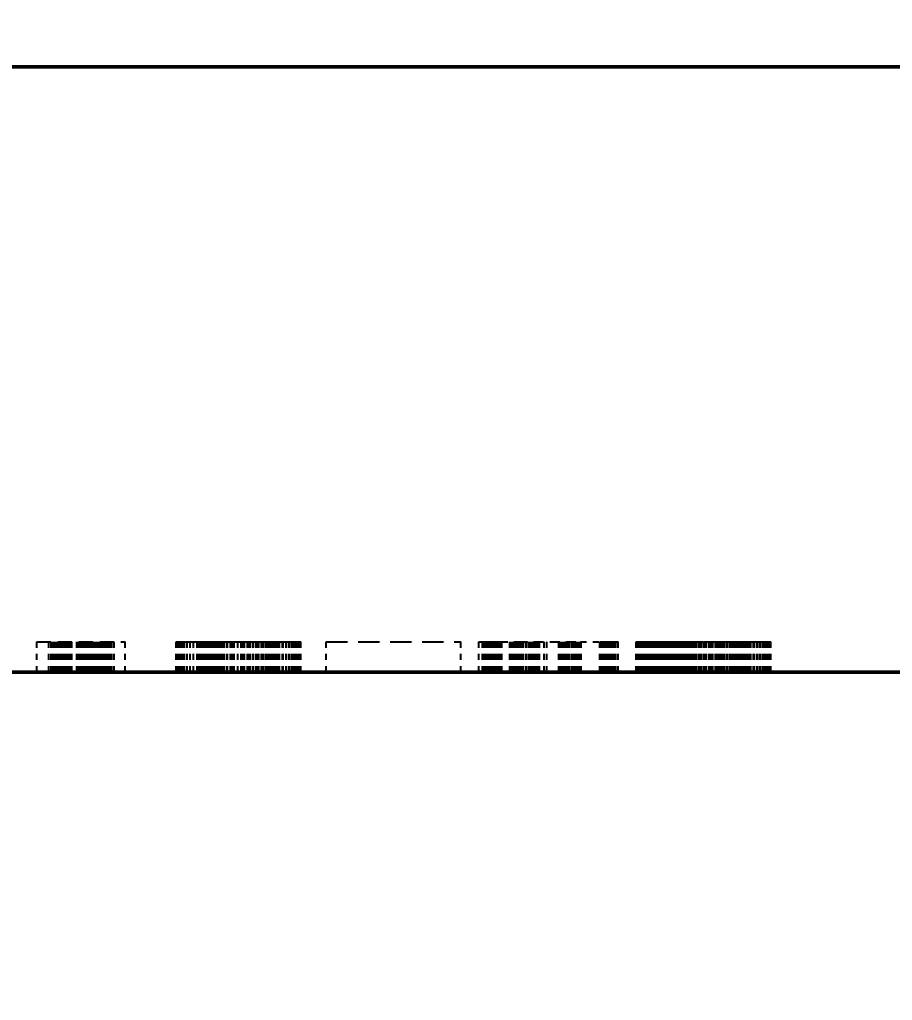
# Model space of a CAD drawing. Header units: inches. Extents: x 17901 to 26602, y 9673 to 14036.
# Drawn here: x 20222.41 to 20236.82, y 12590.67 to 12606.87 of the extents above; entities that cross this region are included whole.
import ezdxf

# ---------------------------------------------------------------- set-up
doc = ezdxf.new("R2010")
doc.units = ezdxf.units.IN
doc.header["$MEASUREMENT"] = 0
doc.linetypes.add('DASHED2', pattern=[9.525, 6.35, -3.175])
for name, color, linetype, lineweight in [('标注线', 3, 'Continuous', 25), ('粗实线', 7, 'Continuous', 50), ('虚线', 2, 'DASHED2', 25)]:
    doc.layers.add(name, color=color, linetype=linetype, lineweight=lineweight)
doc.styles.add('DIM_FONT', font='romans.shx', dxfattribs={"oblique": 15})
doc.dimstyles.new('幅面 1：2$0', dxfattribs={"dimscale": 2, "dimtxt": 3.5, "dimasz": 2.5, "dimexe": 1.25, "dimexo": 0.625, "dimtad": 1, "dimdsep": 46, "dimtxsty": 'DIM_FONT', "dimcen": 2.5, "dimclrd": 256, "dimclrt": 256, "dimadec": 0, "dimazin": 0, "dimtfac": 1, "dimtmove": 0, "dimatfit": 3, "dimfxl": 1, "dimlwd": -1, "dimarcsym": 0})

# ---------------------------------------------------------------- blocks, each defined once
blk = doc.blocks.new('*D304')
at = {"layer": 'Defpoints', "color": 0, "transparency": 16777216}
for p in [(20198.947, 12636.091), (20337.662, 12636.091), (20238.447, 12486.091)]:
    blk.add_point(p, dxfattribs=at)
at = {"layer": '标注线', "color": 0, "lineweight": -2, "transparency": 16777216}
for p, q in [((20200.197, 12636.091), (20340.162, 12636.091)), ((20239.697, 12486.091), (20340.162, 12486.091))]:
    blk.add_line(p, q, dxfattribs=at)
at = {"layer": '标注线', "transparency": 16777216}
blk.add_line((20337.662, 12491.091), (20337.662, 12631.091), dxfattribs=at)
for points in [[(20336.829, 12631.091), (20338.496, 12631.091), (20337.662, 12636.091)], [(20336.829, 12491.091), (20338.496, 12491.091), (20337.662, 12486.091)]]:
    blk.add_solid(points, dxfattribs=at)
at = {"layer": '标注线', "transparency": 16777216, "insert": (20331.079, 12561.091), "char_height": 7, "attachment_point": 5, "rotation": 90, "style": 'DIM_FONT'}
blk.add_mtext('(150)', dxfattribs=at)
blk = doc.blocks.new('*D197')
at = {"layer": 'Defpoints', "color": 0, "transparency": 16777216}
for p in [(20198.947, 12636.091), (20310.091, 12636.091), (20259.447, 12596.091)]:
    blk.add_point(p, dxfattribs=at)
at = {"layer": '标注线', "color": 0, "lineweight": -2, "transparency": 16777216}
for p, q in [((20200.197, 12636.091), (20312.591, 12636.091)), ((20260.697, 12596.091), (20312.591, 12596.091))]:
    blk.add_line(p, q, dxfattribs=at)
at = {"layer": '标注线', "transparency": 16777216}
blk.add_line((20310.091, 12601.091), (20310.091, 12631.091), dxfattribs=at)
for points in [[(20309.258, 12631.091), (20310.924, 12631.091), (20310.091, 12636.091)], [(20309.258, 12601.091), (20310.924, 12601.091), (20310.091, 12596.091)]]:
    blk.add_solid(points, dxfattribs=at)
at = {"layer": '标注线', "transparency": 16777216, "insert": (20305.341, 12616.091), "char_height": 7, "attachment_point": 5, "rotation": 90, "style": 'DIM_FONT'}
blk.add_mtext('40', dxfattribs=at)
blk = doc.blocks.new('*D305')
at = {"layer": 'Defpoints', "color": 0, "transparency": 16777216}
for p in [(20259.447, 12684.993), (20188.947, 12636.091), (20259.447, 12606.091)]:
    blk.add_point(p, dxfattribs=at)
at = {"layer": '标注线', "color": 0, "lineweight": -2, "transparency": 16777216}
for p, q in [((20188.947, 12637.341), (20188.947, 12687.493)), ((20259.447, 12607.341), (20259.447, 12687.493))]:
    blk.add_line(p, q, dxfattribs=at)
at = {"layer": '标注线', "transparency": 16777216}
blk.add_line((20193.947, 12684.993), (20254.447, 12684.993), dxfattribs=at)
for points in [[(20193.947, 12685.826), (20193.947, 12684.159), (20188.947, 12684.993)], [(20254.447, 12685.826), (20254.447, 12684.159), (20259.447, 12684.993)]]:
    blk.add_solid(points, dxfattribs=at)
at = {"layer": '标注线', "transparency": 16777216, "insert": (20224.197, 12689.743), "char_height": 7, "attachment_point": 5, "style": 'DIM_FONT'}
blk.add_mtext('70.5', dxfattribs=at)

msp = doc.modelspace()

# ---------------------------------------------------------------- linework, layer by layer
at = {"layer": '粗实线'}
for p, q in [((20202.947, 12606.091), (20259.447, 12606.091)), ((20202.947, 12596.091), (20259.447, 12596.091))]:
    msp.add_line(p, q, dxfattribs=at)
at = {"layer": '虚线', "ltscale": 0.0125}
for p, q in [((20222.696, 12596.091), (20222.696, 12596.591)), ((20222.896, 12596.091), (20222.896, 12596.591)), ((20222.931, 12596.091), (20222.931, 12596.591)), ((20222.965, 12596.091), (20222.965, 12596.591)), ((20222.997, 12596.091), (20222.997, 12596.591)), ((20223.027, 12596.091), (20223.027, 12596.591)), ((20223.056, 12596.091), (20223.056, 12596.591)), ((20223.083, 12596.091), (20223.083, 12596.591)), ((20223.109, 12596.091), (20223.109, 12596.591)), ((20223.133, 12596.091), (20223.133, 12596.591)), ((20223.155, 12596.091), (20223.155, 12596.591)), ((20223.176, 12596.091), (20223.176, 12596.591)), ((20223.195, 12596.091), (20223.195, 12596.591)), ((20223.212, 12596.091), (20223.212, 12596.591)), ((20223.227, 12596.091), (20223.227, 12596.591)), ((20223.24, 12596.091), (20223.24, 12596.591)), ((20223.251, 12596.091), (20223.251, 12596.591)), ((20223.26, 12596.091), (20223.26, 12596.591)), ((20223.267, 12596.091), (20223.267, 12596.591)), ((20223.272, 12596.091), (20223.272, 12596.591)), ((20223.275, 12596.091), (20223.275, 12596.591)), ((20223.276, 12596.091), (20223.276, 12596.591)), ((20223.356, 12596.091), (20223.356, 12596.591)), ((20223.373, 12596.091), (20223.373, 12596.591)), ((20223.391, 12596.091), (20223.391, 12596.591)), ((20223.41, 12596.091), (20223.41, 12596.591)), ((20223.431, 12596.091), (20223.431, 12596.591)), ((20223.453, 12596.091), (20223.453, 12596.591)), ((20223.477, 12596.091), (20223.477, 12596.591)), ((20223.502, 12596.091), (20223.502, 12596.591)), ((20223.529, 12596.091), (20223.529, 12596.591)), ((20223.557, 12596.091), (20223.557, 12596.591)), ((20223.586, 12596.091), (20223.586, 12596.591)), ((20223.596, 12596.091), (20223.596, 12596.591)), ((20223.596, 12596.091), (20223.596, 12596.591)), ((20223.597, 12596.091), (20223.597, 12596.591)), ((20223.598, 12596.091), (20223.598, 12596.591)), ((20223.6, 12596.091), (20223.6, 12596.591)), ((20223.6, 12596.091), (20223.6, 12596.591)), ((20223.604, 12596.091), (20223.604, 12596.591)), ((20223.604, 12596.091), (20223.604, 12596.591)), ((20223.608, 12596.091), (20223.608, 12596.591)), ((20223.61, 12596.091), (20223.61, 12596.591)), ((20223.614, 12596.091), (20223.614, 12596.591)), ((20223.617, 12596.091), (20223.617, 12596.591)), ((20223.618, 12596.091), (20223.618, 12596.591)), ((20223.62, 12596.091), (20223.62, 12596.591)), ((20223.628, 12596.091), (20223.628, 12596.591)), ((20223.628, 12596.091), (20223.628, 12596.591)), ((20223.636, 12596.091), (20223.636, 12596.591)), ((20223.64, 12596.091), (20223.64, 12596.591)), ((20223.646, 12596.091), (20223.646, 12596.591)), ((20223.65, 12596.091), (20223.65, 12596.591)), ((20223.654, 12596.091), (20223.654, 12596.591)), ((20223.656, 12596.091), (20223.656, 12596.591)), ((20223.668, 12596.091), (20223.668, 12596.591)), ((20223.669, 12596.091), (20223.669, 12596.591)), ((20223.68, 12596.091), (20223.68, 12596.591)), ((20223.684, 12596.091), (20223.684, 12596.591)), ((20223.686, 12596.091), (20223.686, 12596.591)), ((20223.694, 12596.091), (20223.694, 12596.591)), ((20223.705, 12596.091), (20223.705, 12596.591)), ((20223.708, 12596.091), (20223.708, 12596.591)), ((20223.72, 12596.091), (20223.72, 12596.591)), ((20223.724, 12596.091), (20223.724, 12596.591)), ((20223.726, 12596.091), (20223.726, 12596.591)), ((20223.74, 12596.091), (20223.74, 12596.591)), ((20223.75, 12596.091), (20223.75, 12596.591)), ((20223.758, 12596.091), (20223.758, 12596.591)), ((20223.758, 12596.091), (20223.758, 12596.591)), ((20223.776, 12596.091), (20223.776, 12596.591)), ((20223.776, 12596.091), (20223.776, 12596.591)), ((20223.796, 12596.091), (20223.796, 12596.591)), ((20223.798, 12596.091), (20223.798, 12596.591)), ((20223.803, 12596.091), (20223.803, 12596.591)), ((20223.834, 12596.091), (20223.834, 12596.591)), ((20223.84, 12596.091), (20223.84, 12596.591)), ((20223.866, 12596.091), (20223.866, 12596.591)), ((20223.884, 12596.091), (20223.884, 12596.591)), ((20223.9, 12596.091), (20223.9, 12596.591)), ((20223.929, 12596.091), (20223.929, 12596.591)), ((20223.937, 12596.091), (20223.937, 12596.591)), ((20223.976, 12596.091), (20223.976, 12596.591)), ((20223.976, 12596.091), (20223.976, 12596.591)), ((20224.156, 12596.091), (20224.156, 12596.591)), ((20224.996, 12596.091), (20224.996, 12596.591)), ((20224.999, 12596.091), (20224.999, 12596.591)), ((20224.999, 12596.091), (20224.999, 12596.591)), ((20225.008, 12596.091), (20225.008, 12596.591)), ((20225.008, 12596.091), (20225.008, 12596.591)), ((20225.022, 12596.091), (20225.022, 12596.591)), ((20225.022, 12596.091), (20225.022, 12596.591)), ((20225.042, 12596.091), (20225.042, 12596.591)), ((20225.042, 12596.091), (20225.042, 12596.591)), ((20225.068, 12596.091), (20225.068, 12596.591)), ((20225.068, 12596.091), (20225.068, 12596.591)), ((20225.1, 12596.091), (20225.1, 12596.591)), ((20225.1, 12596.091), (20225.1, 12596.591)), ((20225.138, 12596.091), (20225.138, 12596.591)), ((20225.138, 12596.091), (20225.138, 12596.591)), ((20225.182, 12596.091), (20225.182, 12596.591)), ((20225.182, 12596.091), (20225.182, 12596.591)), ((20225.231, 12596.091), (20225.231, 12596.591)), ((20225.231, 12596.091), (20225.231, 12596.591)), ((20225.286, 12596.091), (20225.286, 12596.591)), ((20225.286, 12596.091), (20225.286, 12596.591)), ((20225.345, 12596.091), (20225.345, 12596.591)), ((20225.345, 12596.091), (20225.345, 12596.591)), ((20225.376, 12596.091), (20225.376, 12596.591)), ((20225.378, 12596.091), (20225.378, 12596.591)), ((20225.378, 12596.091), (20225.378, 12596.591)), ((20225.382, 12596.091), (20225.382, 12596.591)), ((20225.383, 12596.091), (20225.383, 12596.591)), ((20225.39, 12596.091), (20225.39, 12596.591)), ((20225.391, 12596.091), (20225.391, 12596.591)), ((20225.402, 12596.091), (20225.402, 12596.591)), ((20225.403, 12596.091), (20225.403, 12596.591)), ((20225.408, 12596.091), (20225.408, 12596.591)), ((20225.408, 12596.091), (20225.408, 12596.591)), ((20225.416, 12596.091), (20225.416, 12596.591)), ((20225.419, 12596.091), (20225.419, 12596.591)), ((20225.434, 12596.091), (20225.434, 12596.591)), ((20225.437, 12596.091), (20225.437, 12596.591)), ((20225.454, 12596.091), (20225.454, 12596.591)), ((20225.459, 12596.091), (20225.459, 12596.591)), ((20225.473, 12596.091), (20225.473, 12596.591)), ((20225.473, 12596.091), (20225.473, 12596.591)), ((20225.478, 12596.091), (20225.478, 12596.591)), ((20225.485, 12596.091), (20225.485, 12596.591)), ((20225.506, 12596.091), (20225.506, 12596.591)), ((20225.514, 12596.091), (20225.514, 12596.591)), ((20225.536, 12596.091), (20225.536, 12596.591)), ((20225.542, 12596.091), (20225.542, 12596.591)), ((20225.542, 12596.091), (20225.542, 12596.591)), ((20225.546, 12596.091), (20225.546, 12596.591)), ((20225.57, 12596.091), (20225.57, 12596.591)), ((20225.581, 12596.091), (20225.581, 12596.591)), ((20225.606, 12596.091), (20225.606, 12596.591)), ((20225.613, 12596.091), (20225.613, 12596.591)), ((20225.613, 12596.091), (20225.613, 12596.591)), ((20225.619, 12596.091), (20225.619, 12596.591)), ((20225.646, 12596.091), (20225.646, 12596.591)), ((20225.66, 12596.091), (20225.66, 12596.591)), ((20225.688, 12596.091), (20225.688, 12596.591)), ((20225.688, 12596.091), (20225.688, 12596.591)), ((20225.69, 12596.091), (20225.69, 12596.591)), ((20225.703, 12596.091), (20225.703, 12596.591)), ((20225.736, 12596.091), (20225.736, 12596.591)), ((20225.748, 12596.091), (20225.748, 12596.591)), ((20225.765, 12596.091), (20225.765, 12596.591)), ((20225.765, 12596.091), (20225.765, 12596.591)), ((20225.786, 12596.091), (20225.786, 12596.591)), ((20225.797, 12596.091), (20225.797, 12596.591)), ((20225.838, 12596.091), (20225.838, 12596.591)), ((20225.846, 12596.091), (20225.846, 12596.591)), ((20225.846, 12596.091), (20225.846, 12596.591)), ((20225.848, 12596.091), (20225.848, 12596.591)), ((20225.894, 12596.091), (20225.894, 12596.591)), ((20225.901, 12596.091), (20225.901, 12596.591)), ((20225.93, 12596.091), (20225.93, 12596.591)), ((20225.93, 12596.091), (20225.93, 12596.591)), ((20225.954, 12596.091), (20225.954, 12596.591)), ((20225.957, 12596.091), (20225.957, 12596.591)), ((20226.016, 12596.091), (20226.016, 12596.591)), ((20226.016, 12596.091), (20226.016, 12596.591)), ((20226.016, 12596.091), (20226.016, 12596.591)), ((20226.016, 12596.091), (20226.016, 12596.591)), ((20226.071, 12596.091), (20226.071, 12596.591)), ((20226.071, 12596.091), (20226.071, 12596.591)), ((20226.103, 12596.091), (20226.103, 12596.591)), ((20226.106, 12596.091), (20226.106, 12596.591)), ((20226.124, 12596.091), (20226.124, 12596.591)), ((20226.124, 12596.091), (20226.124, 12596.591)), ((20226.176, 12596.091), (20226.176, 12596.591)), ((20226.176, 12596.091), (20226.176, 12596.591)), ((20226.186, 12596.091), (20226.186, 12596.591)), ((20226.193, 12596.091), (20226.193, 12596.591)), ((20226.226, 12596.091), (20226.226, 12596.591)), ((20226.226, 12596.091), (20226.226, 12596.591)), ((20226.267, 12596.091), (20226.267, 12596.591)), ((20226.273, 12596.091), (20226.273, 12596.591)), ((20226.273, 12596.091), (20226.273, 12596.591)), ((20226.277, 12596.091), (20226.277, 12596.591)), ((20226.32, 12596.091), (20226.32, 12596.591)), ((20226.32, 12596.091), (20226.32, 12596.591)), ((20226.346, 12596.091), (20226.346, 12596.591)), ((20226.357, 12596.091), (20226.357, 12596.591)), ((20226.364, 12596.091), (20226.364, 12596.591)), ((20226.364, 12596.091), (20226.364, 12596.591)), ((20226.406, 12596.091), (20226.406, 12596.591)), ((20226.406, 12596.091), (20226.406, 12596.591)), ((20226.421, 12596.091), (20226.421, 12596.591)), ((20226.433, 12596.091), (20226.433, 12596.591)), ((20226.447, 12596.091), (20226.447, 12596.591)), ((20226.447, 12596.091), (20226.447, 12596.591)), ((20226.486, 12596.091), (20226.486, 12596.591)), ((20226.486, 12596.091), (20226.486, 12596.591)), ((20226.494, 12596.091), (20226.494, 12596.591)), ((20226.507, 12596.091), (20226.507, 12596.591)), ((20226.522, 12596.091), (20226.522, 12596.591)), ((20226.522, 12596.091), (20226.522, 12596.591)), ((20226.554, 12596.091), (20226.554, 12596.591)), ((20226.554, 12596.091), (20226.554, 12596.591)), ((20226.563, 12596.091), (20226.563, 12596.591)), ((20226.577, 12596.091), (20226.577, 12596.591)), ((20226.583, 12596.091), (20226.583, 12596.591)), ((20226.583, 12596.091), (20226.583, 12596.591)), ((20226.608, 12596.091), (20226.608, 12596.591)), ((20226.608, 12596.091), (20226.608, 12596.591)), ((20226.628, 12596.091), (20226.628, 12596.591)), ((20226.628, 12596.091), (20226.628, 12596.591)), ((20226.63, 12596.091), (20226.63, 12596.591)), ((20226.643, 12596.091), (20226.643, 12596.591)), ((20226.646, 12596.091), (20226.646, 12596.591)), ((20226.646, 12596.091), (20226.646, 12596.591)), ((20226.659, 12596.091), (20226.659, 12596.591)), ((20226.659, 12596.091), (20226.659, 12596.591)), ((20226.668, 12596.091), (20226.668, 12596.591)), ((20226.668, 12596.091), (20226.668, 12596.591)), ((20226.674, 12596.091), (20226.674, 12596.591)), ((20226.674, 12596.091), (20226.674, 12596.591)), ((20226.676, 12596.091), (20226.676, 12596.591)), ((20226.695, 12596.091), (20226.695, 12596.591)), ((20226.706, 12596.091), (20226.706, 12596.591)), ((20226.756, 12596.091), (20226.756, 12596.591)), ((20226.766, 12596.091), (20226.766, 12596.591)), ((20226.813, 12596.091), (20226.813, 12596.591)), ((20226.821, 12596.091), (20226.821, 12596.591)), ((20226.864, 12596.091), (20226.864, 12596.591)), ((20226.87, 12596.091), (20226.87, 12596.591)), ((20226.909, 12596.091), (20226.909, 12596.591)), ((20226.914, 12596.091), (20226.914, 12596.591)), ((20226.948, 12596.091), (20226.948, 12596.591)), ((20226.952, 12596.091), (20226.952, 12596.591)), ((20226.981, 12596.091), (20226.981, 12596.591)), ((20226.983, 12596.091), (20226.983, 12596.591)), ((20227.008, 12596.091), (20227.008, 12596.591)), ((20227.01, 12596.091), (20227.01, 12596.591)), ((20227.029, 12596.091), (20227.029, 12596.591)), ((20227.03, 12596.091), (20227.03, 12596.591)), ((20227.044, 12596.091), (20227.044, 12596.591)), ((20227.044, 12596.091), (20227.044, 12596.591)), ((20227.053, 12596.091), (20227.053, 12596.591)), ((20227.053, 12596.091), (20227.053, 12596.591)), ((20227.056, 12596.091), (20227.056, 12596.591)), ((20227.476, 12596.091), (20227.476, 12596.591)), ((20229.696, 12596.091), (20229.696, 12596.591)), ((20229.996, 12596.091), (20229.996, 12596.591)), ((20230.056, 12596.091), (20230.056, 12596.591)), ((20230.076, 12596.091), (20230.076, 12596.591)), ((20230.095, 12596.091), (20230.095, 12596.591)), ((20230.114, 12596.091), (20230.114, 12596.591)), ((20230.133, 12596.091), (20230.133, 12596.591)), ((20230.151, 12596.091), (20230.151, 12596.591)), ((20230.169, 12596.091), (20230.169, 12596.591)), ((20230.186, 12596.091), (20230.186, 12596.591)), ((20230.203, 12596.091), (20230.203, 12596.591)), ((20230.22, 12596.091), (20230.22, 12596.591)), ((20230.236, 12596.091), (20230.236, 12596.591)), ((20230.252, 12596.091), (20230.252, 12596.591)), ((20230.267, 12596.091), (20230.267, 12596.591)), ((20230.282, 12596.091), (20230.282, 12596.591)), ((20230.297, 12596.091), (20230.297, 12596.591)), ((20230.311, 12596.091), (20230.311, 12596.591)), ((20230.325, 12596.091), (20230.325, 12596.591)), ((20230.338, 12596.091), (20230.338, 12596.591)), ((20230.351, 12596.091), (20230.351, 12596.591)), ((20230.364, 12596.091), (20230.364, 12596.591)), ((20230.376, 12596.091), (20230.376, 12596.591)), ((20230.51, 12596.091), (20230.51, 12596.591)), ((20230.511, 12596.091), (20230.511, 12596.591)), ((20230.511, 12596.091), (20230.511, 12596.591)), ((20230.513, 12596.091), (20230.513, 12596.591)), ((20230.513, 12596.091), (20230.513, 12596.591)), ((20230.516, 12596.091), (20230.516, 12596.591)), ((20230.517, 12596.091), (20230.517, 12596.591)), ((20230.522, 12596.091), (20230.522, 12596.591)), ((20230.529, 12596.091), (20230.529, 12596.591)), ((20230.537, 12596.091), (20230.537, 12596.591)), ((20230.546, 12596.091), (20230.546, 12596.591)), ((20230.557, 12596.091), (20230.557, 12596.591)), ((20230.57, 12596.091), (20230.57, 12596.591)), ((20230.584, 12596.091), (20230.584, 12596.591)), ((20230.6, 12596.091), (20230.6, 12596.591)), ((20230.618, 12596.091), (20230.618, 12596.591)), ((20230.636, 12596.091), (20230.636, 12596.591)), ((20230.638, 12596.091), (20230.638, 12596.591)), ((20230.66, 12596.091), (20230.66, 12596.591)), ((20230.684, 12596.091), (20230.684, 12596.591)), ((20230.709, 12596.091), (20230.709, 12596.591)), ((20230.736, 12596.091), (20230.736, 12596.591)), ((20230.776, 12596.091), (20230.776, 12596.591)), ((20230.816, 12596.091), (20230.816, 12596.591)), ((20230.832, 12596.091), (20230.832, 12596.591)), ((20230.847, 12596.091), (20230.847, 12596.591)), ((20230.861, 12596.091), (20230.861, 12596.591)), ((20230.875, 12596.091), (20230.875, 12596.591)), ((20230.888, 12596.091), (20230.888, 12596.591)), ((20230.901, 12596.091), (20230.901, 12596.591)), ((20230.913, 12596.091), (20230.913, 12596.591)), ((20230.925, 12596.091), (20230.925, 12596.591)), ((20230.936, 12596.091), (20230.936, 12596.591)), ((20230.946, 12596.091), (20230.946, 12596.591)), ((20230.956, 12596.091), (20230.956, 12596.591)), ((20230.964, 12596.091), (20230.964, 12596.591)), ((20230.971, 12596.091), (20230.971, 12596.591)), ((20230.978, 12596.091), (20230.978, 12596.591)), ((20230.983, 12596.091), (20230.983, 12596.591)), ((20230.988, 12596.091), (20230.988, 12596.591)), ((20230.992, 12596.091), (20230.992, 12596.591)), ((20230.994, 12596.091), (20230.994, 12596.591)), ((20230.995, 12596.091), (20230.995, 12596.591)), ((20230.996, 12596.091), (20230.996, 12596.591)), ((20231.076, 12596.091), (20231.076, 12596.591)), ((20231.116, 12596.091), (20231.116, 12596.591)), ((20231.316, 12596.091), (20231.316, 12596.591)), ((20231.316, 12596.091), (20231.316, 12596.591)), ((20231.318, 12596.091), (20231.318, 12596.591)), ((20231.32, 12596.091), (20231.32, 12596.591)), ((20231.322, 12596.091), (20231.322, 12596.591)), ((20231.326, 12596.091), (20231.326, 12596.591)), ((20231.33, 12596.091), (20231.33, 12596.591)), ((20231.336, 12596.091), (20231.336, 12596.591)), ((20231.342, 12596.091), (20231.342, 12596.591)), ((20231.348, 12596.091), (20231.348, 12596.591)), ((20231.356, 12596.091), (20231.356, 12596.591)), ((20231.365, 12596.091), (20231.365, 12596.591)), ((20231.374, 12596.091), (20231.374, 12596.591)), ((20231.385, 12596.091), (20231.385, 12596.591)), ((20231.398, 12596.091), (20231.398, 12596.591)), ((20231.411, 12596.091), (20231.411, 12596.591)), ((20231.416, 12596.091), (20231.416, 12596.591)), ((20231.426, 12596.091), (20231.426, 12596.591)), ((20231.441, 12596.091), (20231.441, 12596.591)), ((20231.458, 12596.091), (20231.458, 12596.591)), ((20231.477, 12596.091), (20231.477, 12596.591)), ((20231.496, 12596.091), (20231.496, 12596.591)), ((20231.536, 12596.091), (20231.536, 12596.591)), ((20231.559, 12596.091), (20231.559, 12596.591)), ((20231.58, 12596.091), (20231.58, 12596.591)), ((20231.599, 12596.091), (20231.599, 12596.591)), ((20231.616, 12596.091), (20231.616, 12596.591)), ((20231.631, 12596.091), (20231.631, 12596.591)), ((20231.644, 12596.091), (20231.644, 12596.591)), ((20231.655, 12596.091), (20231.655, 12596.591)), ((20231.656, 12596.091), (20231.656, 12596.591)), ((20231.663, 12596.091), (20231.663, 12596.591)), ((20231.664, 12596.091), (20231.664, 12596.591)), ((20231.67, 12596.091), (20231.67, 12596.591)), ((20231.671, 12596.091), (20231.671, 12596.591)), ((20231.675, 12596.091), (20231.675, 12596.591)), ((20231.676, 12596.091), (20231.676, 12596.591)), ((20231.676, 12596.091), (20231.676, 12596.591)), ((20231.678, 12596.091), (20231.678, 12596.591)), ((20231.679, 12596.091), (20231.679, 12596.591)), ((20231.681, 12596.091), (20231.681, 12596.591)), ((20231.682, 12596.091), (20231.682, 12596.591)), ((20231.682, 12596.091), (20231.682, 12596.591)), ((20231.683, 12596.091), (20231.683, 12596.591)), ((20231.996, 12596.091), (20231.996, 12596.591)), ((20232.004, 12596.091), (20232.004, 12596.591)), ((20232.013, 12596.091), (20232.013, 12596.591)), ((20232.022, 12596.091), (20232.022, 12596.591)), ((20232.031, 12596.091), (20232.031, 12596.591)), ((20232.041, 12596.091), (20232.041, 12596.591)), ((20232.051, 12596.091), (20232.051, 12596.591)), ((20232.062, 12596.091), (20232.062, 12596.591)), ((20232.073, 12596.091), (20232.073, 12596.591)), ((20232.084, 12596.091), (20232.084, 12596.591)), ((20232.096, 12596.091), (20232.096, 12596.591)), ((20232.108, 12596.091), (20232.108, 12596.591)), ((20232.122, 12596.091), (20232.122, 12596.591)), ((20232.136, 12596.091), (20232.136, 12596.591)), ((20232.15, 12596.091), (20232.15, 12596.591)), ((20232.166, 12596.091), (20232.166, 12596.591)), ((20232.182, 12596.091), (20232.182, 12596.591)), ((20232.2, 12596.091), (20232.2, 12596.591)), ((20232.218, 12596.091), (20232.218, 12596.591)), ((20232.236, 12596.091), (20232.236, 12596.591)), ((20232.256, 12596.091), (20232.256, 12596.591)), ((20232.296, 12596.091), (20232.296, 12596.591)), ((20232.596, 12596.091), (20232.596, 12596.591)), ((20232.596, 12596.091), (20232.596, 12596.591)), ((20232.618, 12596.091), (20232.618, 12596.591)), ((20232.643, 12596.091), (20232.643, 12596.591)), ((20232.671, 12596.091), (20232.671, 12596.591)), ((20232.703, 12596.091), (20232.703, 12596.591)), ((20232.716, 12596.091), (20232.716, 12596.591)), ((20232.716, 12596.091), (20232.716, 12596.591)), ((20232.733, 12596.091), (20232.733, 12596.591)), ((20232.738, 12596.091), (20232.738, 12596.591)), ((20232.741, 12596.091), (20232.741, 12596.591)), ((20232.754, 12596.091), (20232.754, 12596.591)), ((20232.767, 12596.091), (20232.767, 12596.591)), ((20232.776, 12596.091), (20232.776, 12596.591)), ((20232.777, 12596.091), (20232.777, 12596.591)), ((20232.777, 12596.091), (20232.777, 12596.591)), ((20232.784, 12596.091), (20232.784, 12596.591)), ((20232.792, 12596.091), (20232.792, 12596.591)), ((20232.795, 12596.091), (20232.795, 12596.591)), ((20232.801, 12596.091), (20232.801, 12596.591)), ((20232.804, 12596.091), (20232.804, 12596.591)), ((20232.81, 12596.091), (20232.81, 12596.591)), ((20232.818, 12596.091), (20232.818, 12596.591)), ((20232.819, 12596.091), (20232.819, 12596.591)), ((20232.825, 12596.091), (20232.825, 12596.591)), ((20232.828, 12596.091), (20232.828, 12596.591)), ((20232.833, 12596.091), (20232.833, 12596.591)), ((20232.837, 12596.091), (20232.837, 12596.591)), ((20232.846, 12596.091), (20232.846, 12596.591)), ((20232.856, 12596.091), (20232.856, 12596.591)), ((20232.856, 12596.091), (20232.856, 12596.591)), ((20232.865, 12596.091), (20232.865, 12596.591)), ((20232.866, 12596.091), (20232.866, 12596.591)), ((20232.866, 12596.091), (20232.866, 12596.591)), ((20232.876, 12596.091), (20232.876, 12596.591)), ((20232.887, 12596.091), (20232.887, 12596.591)), ((20232.889, 12596.091), (20232.889, 12596.591)), ((20232.899, 12596.091), (20232.899, 12596.591)), ((20232.901, 12596.091), (20232.901, 12596.591)), ((20232.911, 12596.091), (20232.911, 12596.591)), ((20232.914, 12596.091), (20232.914, 12596.591)), ((20232.923, 12596.091), (20232.923, 12596.591)), ((20232.923, 12596.091), (20232.923, 12596.591)), ((20232.937, 12596.091), (20232.937, 12596.591)), ((20232.94, 12596.091), (20232.94, 12596.591)), ((20232.951, 12596.091), (20232.951, 12596.591)), ((20232.959, 12596.091), (20232.959, 12596.591)), ((20232.965, 12596.091), (20232.965, 12596.591)), ((20232.966, 12596.091), (20232.966, 12596.591)), ((20232.98, 12596.091), (20232.98, 12596.591)), ((20232.982, 12596.091), (20232.982, 12596.591)), ((20232.996, 12596.091), (20232.996, 12596.591)), ((20232.997, 12596.091), (20232.997, 12596.591)), ((20233.016, 12596.091), (20233.016, 12596.591)), ((20233.021, 12596.091), (20233.021, 12596.591)), ((20233.026, 12596.091), (20233.026, 12596.591)), ((20233.036, 12596.091), (20233.036, 12596.591)), ((20233.038, 12596.091), (20233.038, 12596.591)), ((20233.06, 12596.091), (20233.06, 12596.591)), ((20233.073, 12596.091), (20233.073, 12596.591)), ((20233.077, 12596.091), (20233.077, 12596.591)), ((20233.078, 12596.091), (20233.078, 12596.591)), ((20233.082, 12596.091), (20233.082, 12596.591)), ((20233.106, 12596.091), (20233.106, 12596.591)), ((20233.121, 12596.091), (20233.121, 12596.591)), ((20233.122, 12596.091), (20233.122, 12596.591)), ((20233.13, 12596.091), (20233.13, 12596.591)), ((20233.136, 12596.091), (20233.136, 12596.591)), ((20233.156, 12596.091), (20233.156, 12596.591)), ((20233.167, 12596.091), (20233.167, 12596.591)), ((20233.172, 12596.091), (20233.172, 12596.591)), ((20233.182, 12596.091), (20233.182, 12596.591)), ((20233.196, 12596.091), (20233.196, 12596.591)), ((20233.208, 12596.091), (20233.208, 12596.591)), ((20233.215, 12596.091), (20233.215, 12596.591)), ((20233.224, 12596.091), (20233.224, 12596.591)), ((20233.258, 12596.091), (20233.258, 12596.591)), ((20233.264, 12596.091), (20233.264, 12596.591)), ((20233.266, 12596.091), (20233.266, 12596.591)), ((20233.279, 12596.091), (20233.279, 12596.591)), ((20233.292, 12596.091), (20233.292, 12596.591)), ((20233.319, 12596.091), (20233.319, 12596.591)), ((20233.32, 12596.091), (20233.32, 12596.591)), ((20233.322, 12596.091), (20233.322, 12596.591)), ((20233.334, 12596.091), (20233.334, 12596.591)), ((20233.348, 12596.091), (20233.348, 12596.591)), ((20233.375, 12596.091), (20233.375, 12596.591)), ((20233.376, 12596.091), (20233.376, 12596.591)), ((20233.388, 12596.091), (20233.388, 12596.591)), ((20233.392, 12596.091), (20233.392, 12596.591)), ((20233.404, 12596.091), (20233.404, 12596.591)), ((20233.432, 12596.091), (20233.432, 12596.591)), ((20233.433, 12596.091), (20233.433, 12596.591)), ((20233.452, 12596.091), (20233.452, 12596.591)), ((20233.456, 12596.091), (20233.456, 12596.591)), ((20233.46, 12596.091), (20233.46, 12596.591)), ((20233.488, 12596.091), (20233.488, 12596.591)), ((20233.493, 12596.091), (20233.493, 12596.591)), ((20233.513, 12596.091), (20233.513, 12596.591)), ((20233.516, 12596.091), (20233.516, 12596.591)), ((20233.525, 12596.091), (20233.525, 12596.591)), ((20233.556, 12596.091), (20233.556, 12596.591)), ((20233.576, 12596.091), (20233.576, 12596.591)), ((20233.596, 12596.091), (20233.596, 12596.591)), ((20233.633, 12596.091), (20233.633, 12596.591)), ((20233.638, 12596.091), (20233.638, 12596.591)), ((20233.665, 12596.091), (20233.665, 12596.591)), ((20233.706, 12596.091), (20233.706, 12596.591)), ((20233.716, 12596.091), (20233.716, 12596.591)), ((20233.746, 12596.091), (20233.746, 12596.591)), ((20233.75, 12596.091), (20233.75, 12596.591)), ((20233.791, 12596.091), (20233.791, 12596.591)), ((20233.811, 12596.091), (20233.811, 12596.591)), ((20233.829, 12596.091), (20233.829, 12596.591)), ((20233.853, 12596.091), (20233.853, 12596.591)), ((20233.862, 12596.091), (20233.862, 12596.591)), ((20233.902, 12596.091), (20233.902, 12596.591)), ((20233.911, 12596.091), (20233.911, 12596.591)), ((20233.928, 12596.091), (20233.928, 12596.591)), ((20233.956, 12596.091), (20233.956, 12596.591)), ((20233.971, 12596.091), (20233.971, 12596.591)), ((20233.992, 12596.091), (20233.992, 12596.591)), ((20234.007, 12596.091), (20234.007, 12596.591)), ((20234.034, 12596.091), (20234.034, 12596.591)), ((20234.051, 12596.091), (20234.051, 12596.591)), ((20234.053, 12596.091), (20234.053, 12596.591)), ((20234.093, 12596.091), (20234.093, 12596.591)), ((20234.098, 12596.091), (20234.098, 12596.591)), ((20234.106, 12596.091), (20234.106, 12596.591)), ((20234.146, 12596.091), (20234.146, 12596.591)), ((20234.146, 12596.091), (20234.146, 12596.591)), ((20234.158, 12596.091), (20234.158, 12596.591)), ((20234.185, 12596.091), (20234.185, 12596.591)), ((20234.193, 12596.091), (20234.193, 12596.591)), ((20234.206, 12596.091), (20234.206, 12596.591)), ((20234.233, 12596.091), (20234.233, 12596.591)), ((20234.236, 12596.091), (20234.236, 12596.591)), ((20234.25, 12596.091), (20234.25, 12596.591)), ((20234.267, 12596.091), (20234.267, 12596.591)), ((20234.274, 12596.091), (20234.274, 12596.591)), ((20234.289, 12596.091), (20234.289, 12596.591)), ((20234.308, 12596.091), (20234.308, 12596.591)), ((20234.316, 12596.091), (20234.316, 12596.591)), ((20234.323, 12596.091), (20234.323, 12596.591)), ((20234.338, 12596.091), (20234.338, 12596.591)), ((20234.345, 12596.091), (20234.345, 12596.591)), ((20234.353, 12596.091), (20234.353, 12596.591)), ((20234.364, 12596.091), (20234.364, 12596.591)), ((20234.378, 12596.091), (20234.378, 12596.591)), ((20234.386, 12596.091), (20234.386, 12596.591)), ((20234.393, 12596.091), (20234.393, 12596.591)), ((20234.399, 12596.091), (20234.399, 12596.591)), ((20234.404, 12596.091), (20234.404, 12596.591)), ((20234.415, 12596.091), (20234.415, 12596.591)), ((20234.418, 12596.091), (20234.418, 12596.591)), ((20234.418, 12596.091), (20234.418, 12596.591)), ((20234.427, 12596.091), (20234.427, 12596.591)), ((20234.428, 12596.091), (20234.428, 12596.591)), ((20234.434, 12596.091), (20234.434, 12596.591)), ((20234.434, 12596.091), (20234.434, 12596.591)), ((20234.436, 12596.091), (20234.436, 12596.591)), ((20234.466, 12596.091), (20234.466, 12596.591)), ((20234.486, 12596.091), (20234.486, 12596.591)), ((20234.532, 12596.091), (20234.532, 12596.591)), ((20234.549, 12596.091), (20234.549, 12596.591)), ((20234.592, 12596.091), (20234.592, 12596.591)), ((20234.605, 12596.091), (20234.605, 12596.591)), ((20234.644, 12596.091), (20234.644, 12596.591)), ((20234.654, 12596.091), (20234.654, 12596.591)), ((20234.69, 12596.091), (20234.69, 12596.591)), ((20234.697, 12596.091), (20234.697, 12596.591)), ((20234.728, 12596.091), (20234.728, 12596.591)), ((20234.733, 12596.091), (20234.733, 12596.591)), ((20234.76, 12596.091), (20234.76, 12596.591)), ((20234.763, 12596.091), (20234.763, 12596.591)), ((20234.784, 12596.091), (20234.784, 12596.591)), ((20234.786, 12596.091), (20234.786, 12596.591)), ((20234.802, 12596.091), (20234.802, 12596.591)), ((20234.803, 12596.091), (20234.803, 12596.591)), ((20234.812, 12596.091), (20234.812, 12596.591)), ((20234.813, 12596.091), (20234.813, 12596.591)), ((20234.816, 12596.091), (20234.816, 12596.591))]:
    msp.add_line(p, q, dxfattribs=at)
at = {"layer": '虚线', "ltscale": 0.036499}
msp.add_line((20222.696, 12596.591), (20224.156, 12596.591), dxfattribs=at)
at = {"layer": '虚线', "ltscale": 7.17163e-05}
msp.add_line((20224.996, 12596.591), (20224.999, 12596.591), dxfattribs=at)
at = {"layer": '虚线', "ltscale": 0.000218201}
msp.add_line((20224.999, 12596.591), (20225.008, 12596.591), dxfattribs=at)
at = {"layer": '虚线', "ltscale": 0.000363159}
msp.add_line((20225.008, 12596.591), (20225.022, 12596.591), dxfattribs=at)
at = {"layer": '虚线', "ltscale": 0.000508118}
msp.add_line((20225.022, 12596.591), (20225.042, 12596.591), dxfattribs=at)
at = {"layer": '虚线', "ltscale": 0.00065155}
msp.add_line((20225.042, 12596.591), (20225.068, 12596.591), dxfattribs=at)
at = {"layer": '虚线', "ltscale": 0.000798035}
for p, q in [((20225.068, 12596.591), (20225.1, 12596.591)), ((20232.671, 12596.591), (20232.703, 12596.591))]:
    msp.add_line(p, q, dxfattribs=at)
at = {"layer": '虚线', "ltscale": 0.000942993}
msp.add_line((20225.1, 12596.591), (20225.138, 12596.591), dxfattribs=at)
at = {"layer": '虚线', "ltscale": 0.001086}
msp.add_line((20225.138, 12596.591), (20225.182, 12596.591), dxfattribs=at)
at = {"layer": '虚线', "ltscale": 0.001233}
msp.add_line((20225.182, 12596.591), (20225.231, 12596.591), dxfattribs=at)
at = {"layer": '虚线', "ltscale": 0.001376}
msp.add_line((20225.231, 12596.591), (20225.286, 12596.591), dxfattribs=at)
at = {"layer": '虚线', "ltscale": 0.001488}
msp.add_line((20225.286, 12596.591), (20225.345, 12596.591), dxfattribs=at)
at = {"layer": '虚线', "ltscale": 0.001562}
msp.add_line((20225.345, 12596.591), (20225.408, 12596.591), dxfattribs=at)
at = {"layer": '虚线', "ltscale": 0.001637}
msp.add_line((20225.408, 12596.591), (20225.473, 12596.591), dxfattribs=at)
at = {"layer": '虚线', "ltscale": 0.001714}
msp.add_line((20225.473, 12596.591), (20225.542, 12596.591), dxfattribs=at)
at = {"layer": '虚线', "ltscale": 0.001787}
msp.add_line((20225.542, 12596.591), (20225.613, 12596.591), dxfattribs=at)
at = {"layer": '虚线', "ltscale": 0.001863}
msp.add_line((20225.613, 12596.591), (20225.688, 12596.591), dxfattribs=at)
at = {"layer": '虚线', "ltscale": 0.001936}
msp.add_line((20225.688, 12596.591), (20225.765, 12596.591), dxfattribs=at)
at = {"layer": '虚线', "ltscale": 0.002014}
msp.add_line((20225.765, 12596.591), (20225.846, 12596.591), dxfattribs=at)
at = {"layer": '虚线', "ltscale": 0.002087}
msp.add_line((20225.846, 12596.591), (20225.93, 12596.591), dxfattribs=at)
at = {"layer": '虚线', "ltscale": 0.002162}
msp.add_line((20225.93, 12596.591), (20226.016, 12596.591), dxfattribs=at)
at = {"layer": '虚线', "ltscale": 0.002165}
msp.add_line((20226.016, 12596.591), (20226.103, 12596.591), dxfattribs=at)
at = {"layer": '虚线', "ltscale": 0.002094}
msp.add_line((20226.103, 12596.591), (20226.186, 12596.591), dxfattribs=at)
at = {"layer": '虚线', "ltscale": 0.002026}
msp.add_line((20226.186, 12596.591), (20226.267, 12596.591), dxfattribs=at)
at = {"layer": '虚线', "ltscale": 0.001955}
msp.add_line((20226.267, 12596.591), (20226.346, 12596.591), dxfattribs=at)
at = {"layer": '虚线', "ltscale": 0.001884}
msp.add_line((20226.346, 12596.591), (20226.421, 12596.591), dxfattribs=at)
at = {"layer": '虚线', "ltscale": 0.001816}
msp.add_line((20226.421, 12596.591), (20226.494, 12596.591), dxfattribs=at)
at = {"layer": '虚线', "ltscale": 0.001746}
msp.add_line((20226.494, 12596.591), (20226.563, 12596.591), dxfattribs=at)
at = {"layer": '虚线', "ltscale": 0.001674}
msp.add_line((20226.563, 12596.591), (20226.63, 12596.591), dxfattribs=at)
at = {"layer": '虚线', "ltscale": 0.001605}
msp.add_line((20226.63, 12596.591), (20226.695, 12596.591), dxfattribs=at)
at = {"layer": '虚线', "ltscale": 0.001535}
msp.add_line((20226.695, 12596.591), (20226.756, 12596.591), dxfattribs=at)
at = {"layer": '虚线', "ltscale": 0.001425}
msp.add_line((20226.756, 12596.591), (20226.813, 12596.591), dxfattribs=at)
at = {"layer": '虚线', "ltscale": 0.001274}
msp.add_line((20226.813, 12596.591), (20226.864, 12596.591), dxfattribs=at)
at = {"layer": '虚线', "ltscale": 0.001126}
msp.add_line((20226.864, 12596.591), (20226.909, 12596.591), dxfattribs=at)
at = {"layer": '虚线', "ltscale": 0.000973511}
msp.add_line((20226.909, 12596.591), (20226.948, 12596.591), dxfattribs=at)
at = {"layer": '虚线', "ltscale": 0.000827026}
msp.add_line((20226.948, 12596.591), (20226.981, 12596.591), dxfattribs=at)
at = {"layer": '虚线', "ltscale": 0.000674438}
msp.add_line((20226.981, 12596.591), (20227.008, 12596.591), dxfattribs=at)
at = {"layer": '虚线', "ltscale": 0.000524902}
msp.add_line((20227.008, 12596.591), (20227.029, 12596.591), dxfattribs=at)
at = {"layer": '虚线', "ltscale": 0.000375366}
for p, q in [((20227.029, 12596.591), (20227.044, 12596.591)), ((20230.267, 12596.591), (20230.282, 12596.591))]:
    msp.add_line(p, q, dxfattribs=at)
at = {"layer": '虚线', "ltscale": 0.000224304}
msp.add_line((20227.044, 12596.591), (20227.053, 12596.591), dxfattribs=at)
at = {"layer": '虚线', "ltscale": 7.47681e-05}
msp.add_line((20227.053, 12596.591), (20227.056, 12596.591), dxfattribs=at)
at = {"layer": '虚线', "ltscale": 0.055499}
msp.add_line((20227.476, 12596.591), (20229.696, 12596.591), dxfattribs=at)
at = {"layer": '虚线', "ltscale": 0.0015}
msp.add_line((20229.996, 12596.591), (20230.056, 12596.591), dxfattribs=at)
at = {"layer": '虚线', "ltscale": 0.000495911}
msp.add_line((20230.056, 12596.591), (20230.076, 12596.591), dxfattribs=at)
at = {"layer": '虚线', "ltscale": 0.000483704}
msp.add_line((20230.076, 12596.591), (20230.095, 12596.591), dxfattribs=at)
at = {"layer": '虚线', "ltscale": 0.000476074}
msp.add_line((20230.095, 12596.591), (20230.114, 12596.591), dxfattribs=at)
at = {"layer": '虚线', "ltscale": 0.000463867}
msp.add_line((20230.114, 12596.591), (20230.133, 12596.591), dxfattribs=at)
at = {"layer": '虚线', "ltscale": 0.000456238}
msp.add_line((20230.133, 12596.591), (20230.151, 12596.591), dxfattribs=at)
at = {"layer": '虚线', "ltscale": 0.000444031}
msp.add_line((20230.151, 12596.591), (20230.169, 12596.591), dxfattribs=at)
at = {"layer": '虚线', "ltscale": 0.000434876}
msp.add_line((20230.169, 12596.591), (20230.186, 12596.591), dxfattribs=at)
at = {"layer": '虚线', "ltscale": 0.00042572}
msp.add_line((20230.186, 12596.591), (20230.203, 12596.591), dxfattribs=at)
at = {"layer": '虚线', "ltscale": 0.000415039}
msp.add_line((20230.203, 12596.591), (20230.22, 12596.591), dxfattribs=at)
at = {"layer": '虚线', "ltscale": 0.000404358}
msp.add_line((20230.22, 12596.591), (20230.236, 12596.591), dxfattribs=at)
at = {"layer": '虚线', "ltscale": 0.000395203}
msp.add_line((20230.236, 12596.591), (20230.252, 12596.591), dxfattribs=at)
at = {"layer": '虚线', "ltscale": 0.000384521}
msp.add_line((20230.252, 12596.591), (20230.267, 12596.591), dxfattribs=at)
at = {"layer": '虚线', "ltscale": 0.000366211}
msp.add_line((20230.282, 12596.591), (20230.297, 12596.591), dxfattribs=at)
at = {"layer": '虚线', "ltscale": 0.000354004}
msp.add_line((20230.297, 12596.591), (20230.311, 12596.591), dxfattribs=at)
at = {"layer": '虚线', "ltscale": 0.000344849}
msp.add_line((20230.311, 12596.591), (20230.325, 12596.591), dxfattribs=at)
at = {"layer": '虚线', "ltscale": 0.000335693}
msp.add_line((20230.325, 12596.591), (20230.338, 12596.591), dxfattribs=at)
at = {"layer": '虚线', "ltscale": 0.000325012}
msp.add_line((20230.338, 12596.591), (20230.351, 12596.591), dxfattribs=at)
at = {"layer": '虚线', "ltscale": 0.000314331}
msp.add_line((20230.351, 12596.591), (20230.364, 12596.591), dxfattribs=at)
at = {"layer": '虚线', "ltscale": 0.000305176}
msp.add_line((20230.364, 12596.591), (20230.376, 12596.591), dxfattribs=at)
at = {"layer": '虚线', "ltscale": 0.0065}
msp.add_line((20230.376, 12596.591), (20230.636, 12596.591), dxfattribs=at)
at = {"layer": '虚线', "ltscale": 0.025999}
msp.add_line((20230.636, 12596.591), (20231.676, 12596.591), dxfattribs=at)
at = {"layer": '虚线', "ltscale": 0.008}
msp.add_line((20231.676, 12596.591), (20231.996, 12596.591), dxfattribs=at)
at = {"layer": '虚线', "ltscale": 0.000205994}
msp.add_line((20231.996, 12596.591), (20232.004, 12596.591), dxfattribs=at)
at = {"layer": '虚线', "ltscale": 0.000213623}
for p, q in [((20232.004, 12596.591), (20232.013, 12596.591)), ((20225.391, 12596.091), (20225.383, 12596.091))]:
    msp.add_line(p, q, dxfattribs=at)
at = {"layer": '虚线', "ltscale": 0.00022583}
msp.add_line((20232.013, 12596.591), (20232.022, 12596.591), dxfattribs=at)
at = {"layer": '虚线', "ltscale": 0.000234985}
msp.add_line((20232.022, 12596.591), (20232.031, 12596.591), dxfattribs=at)
at = {"layer": '虚线', "ltscale": 0.000244141}
msp.add_line((20232.031, 12596.591), (20232.041, 12596.591), dxfattribs=at)
at = {"layer": '虚线', "ltscale": 0.000256348}
msp.add_line((20232.041, 12596.591), (20232.051, 12596.591), dxfattribs=at)
at = {"layer": '虚线', "ltscale": 0.000263977}
msp.add_line((20232.051, 12596.591), (20232.062, 12596.591), dxfattribs=at)
at = {"layer": '虚线', "ltscale": 0.000276184}
msp.add_line((20232.062, 12596.591), (20232.073, 12596.591), dxfattribs=at)
at = {"layer": '虚线', "ltscale": 0.000283813}
msp.add_line((20232.073, 12596.591), (20232.084, 12596.591), dxfattribs=at)
at = {"layer": '虚线', "ltscale": 0.000296021}
msp.add_line((20232.084, 12596.591), (20232.096, 12596.591), dxfattribs=at)
at = {"layer": '虚线', "ltscale": 0.000309753}
msp.add_line((20232.096, 12596.591), (20232.108, 12596.591), dxfattribs=at)
at = {"layer": '虚线', "ltscale": 0.00032959}
msp.add_line((20232.108, 12596.591), (20232.122, 12596.591), dxfattribs=at)
at = {"layer": '虚线', "ltscale": 0.000349426}
msp.add_line((20232.122, 12596.591), (20232.136, 12596.591), dxfattribs=at)
at = {"layer": '虚线', "ltscale": 0.000370789}
msp.add_line((20232.136, 12596.591), (20232.15, 12596.591), dxfattribs=at)
at = {"layer": '虚线', "ltscale": 0.000389099}
msp.add_line((20232.15, 12596.591), (20232.166, 12596.591), dxfattribs=at)
at = {"layer": '虚线', "ltscale": 0.000410461}
msp.add_line((20232.166, 12596.591), (20232.182, 12596.591), dxfattribs=at)
at = {"layer": '虚线', "ltscale": 0.000430298}
msp.add_line((20232.182, 12596.591), (20232.2, 12596.591), dxfattribs=at)
at = {"layer": '虚线', "ltscale": 0.000450134}
msp.add_line((20232.2, 12596.591), (20232.218, 12596.591), dxfattribs=at)
at = {"layer": '虚线', "ltscale": 0.000469971}
msp.add_line((20232.218, 12596.591), (20232.236, 12596.591), dxfattribs=at)
at = {"layer": '虚线', "ltscale": 0.000489807}
msp.add_line((20232.236, 12596.591), (20232.256, 12596.591), dxfattribs=at)
at = {"layer": '虚线', "ltscale": 0.000999451}
msp.add_line((20232.256, 12596.591), (20232.296, 12596.591), dxfattribs=at)
at = {"layer": '虚线', "ltscale": 0.000541687}
msp.add_line((20232.596, 12596.591), (20232.618, 12596.591), dxfattribs=at)
at = {"layer": '虚线', "ltscale": 0.000627136}
msp.add_line((20232.618, 12596.591), (20232.643, 12596.591), dxfattribs=at)
at = {"layer": '虚线', "ltscale": 0.000712585}
for p, q in [((20232.643, 12596.591), (20232.671, 12596.591)), ((20226.583, 12596.091), (20226.554, 12596.091))]:
    msp.add_line(p, q, dxfattribs=at)
at = {"layer": '虚线', "ltscale": 0.000881958}
for p, q in [((20232.703, 12596.591), (20232.738, 12596.591)), ((20225.581, 12596.091), (20225.546, 12596.091))]:
    msp.add_line(p, q, dxfattribs=at)
at = {"layer": '虚线', "ltscale": 0.000967407}
msp.add_line((20232.738, 12596.591), (20232.777, 12596.591), dxfattribs=at)
at = {"layer": '虚线', "ltscale": 0.001053}
msp.add_line((20232.777, 12596.591), (20232.819, 12596.591), dxfattribs=at)
at = {"layer": '虚线', "ltscale": 0.001138}
msp.add_line((20232.819, 12596.591), (20232.865, 12596.591), dxfattribs=at)
at = {"layer": '虚线', "ltscale": 0.001222}
msp.add_line((20232.865, 12596.591), (20232.914, 12596.591), dxfattribs=at)
at = {"layer": '虚线', "ltscale": 0.001308}
msp.add_line((20232.914, 12596.591), (20232.966, 12596.591), dxfattribs=at)
at = {"layer": '虚线', "ltscale": 0.001372}
msp.add_line((20232.966, 12596.591), (20233.021, 12596.591), dxfattribs=at)
at = {"layer": '虚线', "ltscale": 0.001418}
msp.add_line((20233.021, 12596.591), (20233.078, 12596.591), dxfattribs=at)
at = {"layer": '虚线', "ltscale": 0.001462}
msp.add_line((20233.078, 12596.591), (20233.136, 12596.591), dxfattribs=at)
at = {"layer": '虚线', "ltscale": 0.001508}
msp.add_line((20233.136, 12596.591), (20233.196, 12596.591), dxfattribs=at)
at = {"layer": '虚线', "ltscale": 0.001553}
msp.add_line((20233.196, 12596.591), (20233.258, 12596.591), dxfattribs=at)
at = {"layer": '虚线', "ltscale": 0.001598}
msp.add_line((20233.258, 12596.591), (20233.322, 12596.591), dxfattribs=at)
at = {"layer": '虚线', "ltscale": 0.001643}
msp.add_line((20233.322, 12596.591), (20233.388, 12596.591), dxfattribs=at)
at = {"layer": '虚线', "ltscale": 0.001688}
msp.add_line((20233.388, 12596.591), (20233.456, 12596.591), dxfattribs=at)
at = {"layer": '虚线', "ltscale": 0.001732}
msp.add_line((20233.456, 12596.591), (20233.525, 12596.591), dxfattribs=at)
at = {"layer": '虚线', "ltscale": 0.001778}
msp.add_line((20233.525, 12596.591), (20233.596, 12596.591), dxfattribs=at)
at = {"layer": '虚线', "ltscale": 0.002742}
msp.add_line((20233.596, 12596.591), (20233.706, 12596.591), dxfattribs=at)
at = {"layer": '虚线', "ltscale": 0.002628}
msp.add_line((20233.706, 12596.591), (20233.811, 12596.591), dxfattribs=at)
at = {"layer": '虚线', "ltscale": 0.002512}
msp.add_line((20233.811, 12596.591), (20233.911, 12596.591), dxfattribs=at)
at = {"layer": '虚线', "ltscale": 0.002397}
msp.add_line((20233.911, 12596.591), (20234.007, 12596.591), dxfattribs=at)
at = {"layer": '虚线', "ltscale": 0.002283}
msp.add_line((20234.007, 12596.591), (20234.098, 12596.591), dxfattribs=at)
at = {"layer": '虚线', "ltscale": 0.002168}
msp.add_line((20234.098, 12596.591), (20234.185, 12596.591), dxfattribs=at)
at = {"layer": '虚线', "ltscale": 0.002052}
msp.add_line((20234.185, 12596.591), (20234.267, 12596.591), dxfattribs=at)
at = {"layer": '虚线', "ltscale": 0.001938}
msp.add_line((20234.267, 12596.591), (20234.345, 12596.591), dxfattribs=at)
at = {"layer": '虚线', "ltscale": 0.001822}
msp.add_line((20234.345, 12596.591), (20234.418, 12596.591), dxfattribs=at)
at = {"layer": '虚线', "ltscale": 0.001707}
msp.add_line((20234.418, 12596.591), (20234.486, 12596.591), dxfattribs=at)
at = {"layer": '虚线', "ltscale": 0.001567}
msp.add_line((20234.486, 12596.591), (20234.549, 12596.591), dxfattribs=at)
at = {"layer": '虚线', "ltscale": 0.001404}
msp.add_line((20234.549, 12596.591), (20234.605, 12596.591), dxfattribs=at)
at = {"layer": '虚线', "ltscale": 0.001237}
msp.add_line((20234.605, 12596.591), (20234.654, 12596.591), dxfattribs=at)
at = {"layer": '虚线', "ltscale": 0.001073}
msp.add_line((20234.654, 12596.591), (20234.697, 12596.591), dxfattribs=at)
at = {"layer": '虚线', "ltscale": 0.000906372}
msp.add_line((20234.697, 12596.591), (20234.733, 12596.591), dxfattribs=at)
at = {"layer": '虚线', "ltscale": 0.000743103}
msp.add_line((20234.733, 12596.591), (20234.763, 12596.591), dxfattribs=at)
at = {"layer": '虚线', "ltscale": 0.000576782}
msp.add_line((20234.763, 12596.591), (20234.786, 12596.591), dxfattribs=at)
at = {"layer": '虚线', "ltscale": 0.000413513}
msp.add_line((20234.786, 12596.591), (20234.803, 12596.591), dxfattribs=at)
at = {"layer": '虚线', "ltscale": 0.000247192}
msp.add_line((20234.803, 12596.591), (20234.813, 12596.591), dxfattribs=at)
at = {"layer": '虚线', "ltscale": 8.23975e-05}
msp.add_line((20234.813, 12596.591), (20234.816, 12596.591), dxfattribs=at)
at = {"layer": '虚线', "ltscale": 4.27246e-05}
msp.add_line((20225.378, 12596.091), (20225.376, 12596.091), dxfattribs=at)
at = {"layer": '虚线', "ltscale": 0.000126648}
msp.add_line((20225.383, 12596.091), (20225.378, 12596.091), dxfattribs=at)
at = {"layer": '虚线', "ltscale": 0.000297546}
msp.add_line((20225.403, 12596.091), (20225.391, 12596.091), dxfattribs=at)
at = {"layer": '虚线', "ltscale": 0.000382996}
msp.add_line((20225.419, 12596.091), (20225.403, 12596.091), dxfattribs=at)
at = {"layer": '虚线', "ltscale": 0.000466919}
msp.add_line((20225.437, 12596.091), (20225.419, 12596.091), dxfattribs=at)
at = {"layer": '虚线', "ltscale": 0.000552368}
msp.add_line((20225.459, 12596.091), (20225.437, 12596.091), dxfattribs=at)
at = {"layer": '虚线', "ltscale": 0.000637817}
msp.add_line((20225.485, 12596.091), (20225.459, 12596.091), dxfattribs=at)
at = {"layer": '虚线', "ltscale": 0.000721741}
msp.add_line((20225.514, 12596.091), (20225.485, 12596.091), dxfattribs=at)
at = {"layer": '虚线', "ltscale": 0.00080719}
for p, q in [((20225.546, 12596.091), (20225.514, 12596.091)), ((20226.554, 12596.091), (20226.522, 12596.091))]:
    msp.add_line(p, q, dxfattribs=at)
at = {"layer": '虚线', "ltscale": 0.000949097}
msp.add_line((20225.619, 12596.091), (20225.581, 12596.091), dxfattribs=at)
at = {"layer": '虚线', "ltscale": 0.001012}
msp.add_line((20225.66, 12596.091), (20225.619, 12596.091), dxfattribs=at)
at = {"layer": '虚线', "ltscale": 0.001077}
msp.add_line((20225.703, 12596.091), (20225.66, 12596.091), dxfattribs=at)
at = {"layer": '虚线', "ltscale": 0.001143}
msp.add_line((20225.748, 12596.091), (20225.703, 12596.091), dxfattribs=at)
at = {"layer": '虚线', "ltscale": 0.001208}
msp.add_line((20225.797, 12596.091), (20225.748, 12596.091), dxfattribs=at)
at = {"layer": '虚线', "ltscale": 0.001273}
msp.add_line((20225.848, 12596.091), (20225.797, 12596.091), dxfattribs=at)
at = {"layer": '虚线', "ltscale": 0.001337}
msp.add_line((20225.901, 12596.091), (20225.848, 12596.091), dxfattribs=at)
at = {"layer": '虚线', "ltscale": 0.001402}
msp.add_line((20225.957, 12596.091), (20225.901, 12596.091), dxfattribs=at)
at = {"layer": '虚线', "ltscale": 0.001468}
msp.add_line((20226.016, 12596.091), (20225.957, 12596.091), dxfattribs=at)
at = {"layer": '虚线', "ltscale": 0.001378}
msp.add_line((20226.071, 12596.091), (20226.016, 12596.091), dxfattribs=at)
at = {"layer": '虚线', "ltscale": 0.001332}
msp.add_line((20226.124, 12596.091), (20226.071, 12596.091), dxfattribs=at)
at = {"layer": '虚线', "ltscale": 0.001288}
msp.add_line((20226.176, 12596.091), (20226.124, 12596.091), dxfattribs=at)
at = {"layer": '虚线', "ltscale": 0.001242}
msp.add_line((20226.226, 12596.091), (20226.176, 12596.091), dxfattribs=at)
at = {"layer": '虚线', "ltscale": 0.001198}
msp.add_line((20226.273, 12596.091), (20226.226, 12596.091), dxfattribs=at)
at = {"layer": '虚线', "ltscale": 0.001152}
msp.add_line((20226.32, 12596.091), (20226.273, 12596.091), dxfattribs=at)
at = {"layer": '虚线', "ltscale": 0.001108}
msp.add_line((20226.364, 12596.091), (20226.32, 12596.091), dxfattribs=at)
at = {"layer": '虚线', "ltscale": 0.001062}
msp.add_line((20226.406, 12596.091), (20226.364, 12596.091), dxfattribs=at)
at = {"layer": '虚线', "ltscale": 0.001018}
msp.add_line((20226.447, 12596.091), (20226.406, 12596.091), dxfattribs=at)
at = {"layer": '虚线', "ltscale": 0.000971985}
msp.add_line((20226.486, 12596.091), (20226.447, 12596.091), dxfattribs=at)
at = {"layer": '虚线', "ltscale": 0.00090332}
msp.add_line((20226.522, 12596.091), (20226.486, 12596.091), dxfattribs=at)
at = {"layer": '虚线', "ltscale": 0.000617981}
msp.add_line((20226.608, 12596.091), (20226.583, 12596.091), dxfattribs=at)
at = {"layer": '虚线', "ltscale": 0.000521851}
msp.add_line((20226.628, 12596.091), (20226.608, 12596.091), dxfattribs=at)
at = {"layer": '虚线', "ltscale": 0.000427246}
msp.add_line((20226.646, 12596.091), (20226.628, 12596.091), dxfattribs=at)
at = {"layer": '虚线', "ltscale": 0.000332642}
msp.add_line((20226.659, 12596.091), (20226.646, 12596.091), dxfattribs=at)
at = {"layer": '虚线', "ltscale": 0.000238037}
msp.add_line((20226.668, 12596.091), (20226.659, 12596.091), dxfattribs=at)
at = {"layer": '虚线', "ltscale": 0.000141907}
msp.add_line((20226.674, 12596.091), (20226.668, 12596.091), dxfattribs=at)
at = {"layer": '虚线', "ltscale": 4.73022e-05}
msp.add_line((20226.676, 12596.091), (20226.674, 12596.091), dxfattribs=at)

# ---------------------------------------------------------------- dimensions: what is measured, and where the dimension line sits
at = {"layer": '标注线'}
dim = msp.add_linear_dim(base=(20259.447, 12684.993), p1=(20188.947, 12636.091), p2=(20259.447, 12606.091), dimstyle='幅面 1：2$0', dxfattribs=at)
dim.commit()
dim.dimension.update_dxf_attribs({"geometry": '*D305', "text_midpoint": (20224.197, 12689.743)})
dim = msp.add_linear_dim(base=(20337.662, 12636.091), p1=(20238.447, 12486.091), p2=(20198.947, 12636.091), angle=90, dimstyle='幅面 1：2$0', override={"dimpost": '(<>)'}, dxfattribs=at)
dim.commit()
dim.dimension.update_dxf_attribs({"geometry": '*D304', "text_midpoint": (20331.079, 12561.091)})
dim = msp.add_linear_dim(base=(20310.091, 12636.091), p1=(20259.447, 12596.091), p2=(20198.947, 12636.091), angle=90, dimstyle='幅面 1：2$0', dxfattribs=at)
dim.commit()
dim.dimension.update_dxf_attribs({"geometry": '*D197', "text_midpoint": (20305.341, 12616.091)})

doc.saveas('drawing.dxf')
